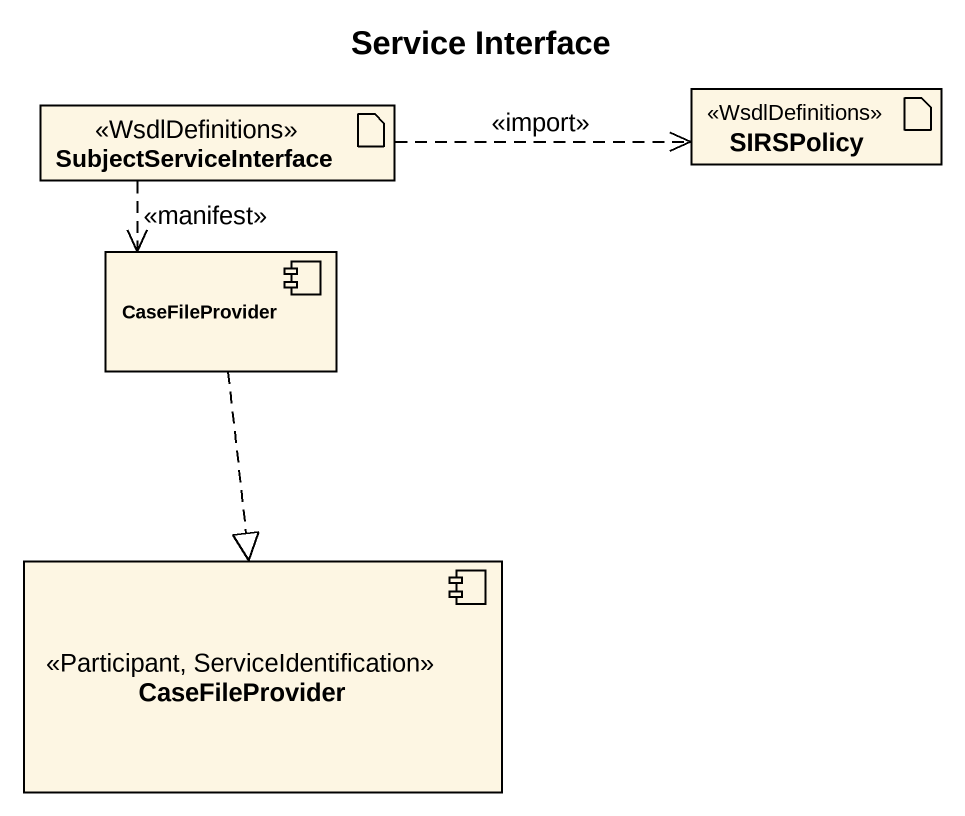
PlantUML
@startuml
title Service Interface
artifact SubjectServiceInterface <<WsdlDefinitions>>
artifact SIRSPolicy <<WsdlDefinitions>>
component CaseFileProvider
component "CaseFileProvider" as CaseFileProvider_2 <<Participant, ServiceIdentification>>
SubjectServiceInterface .right.> SIRSPolicy : <<import>>
SubjectServiceInterface ..> CaseFileProvider : <<manifest>>
CaseFileProvider ..|> CaseFileProvider_2
@enduml
